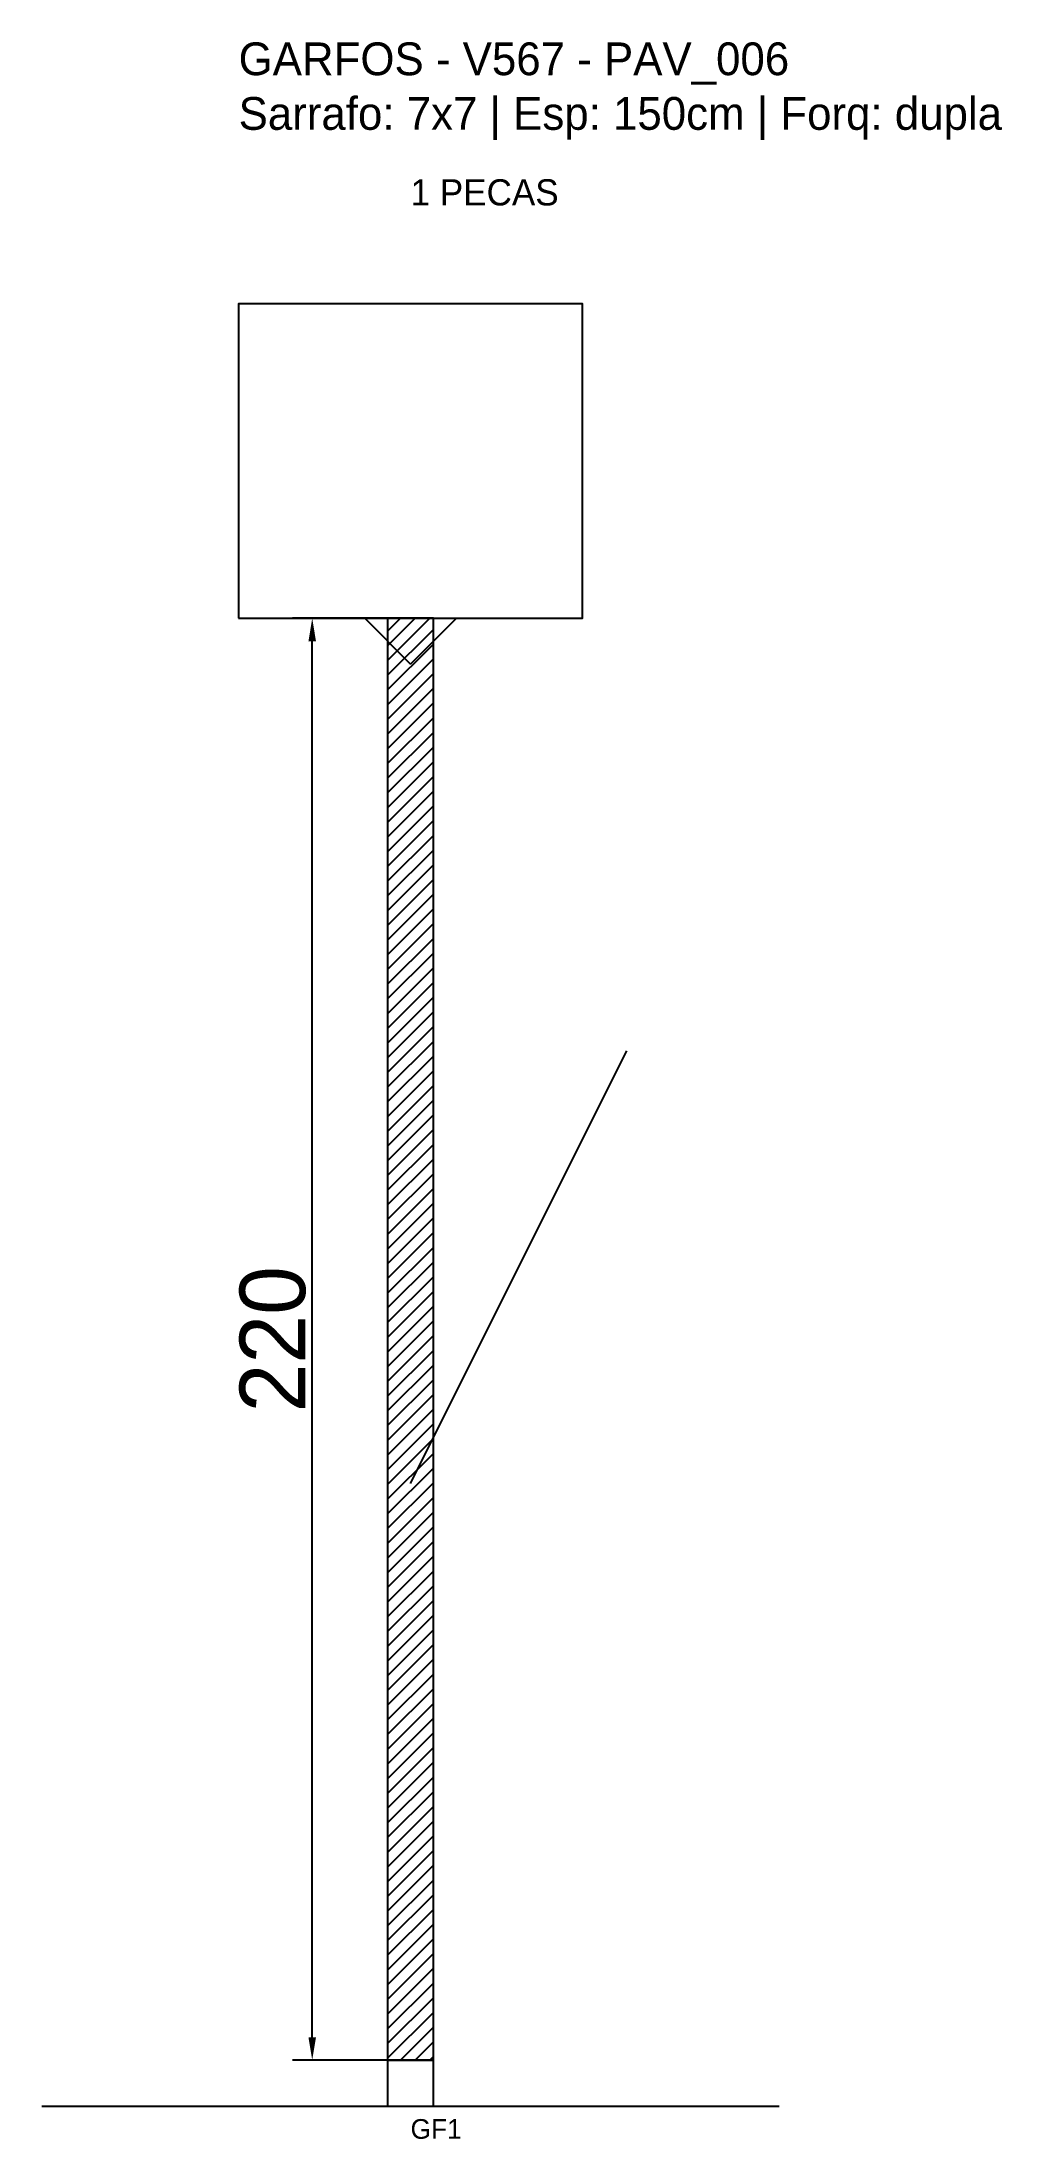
# Model space of a CAD drawing. Header units: metres. Extents: x -30 to 116, y -12 to 308.
import ezdxf

# ---------------------------------------------------------------- set-up
doc = ezdxf.new("R2010")
doc.units = ezdxf.units.M
for name, color, linetype in [('BARRA_ANCORAGEM', 1, 'Continuous'), ('COTA', 241, 'Continuous'), ('GARFOS OK', 3, 'Continuous'), ('NOME DA VIGA', 6, 'Continuous'), ('SARR_7x7', 40, 'Continuous'), ('VIGAS', 3, 'Continuous')]:
    doc.layers.add(name, color=color, linetype=linetype)
doc.dimstyles.new('EZ DXF', dxfattribs={"dimtxt": 10, "dimasz": 3.5, "dimexe": 3, "dimexo": 1.5, "dimgap": 1, "dimtad": 1, "dimdec": 1, "dimdsep": 46, "dimcen": 2.5, "dimazin": 3, "dimtfac": 1, "dimtmove": 0, "dimatfit": 3})

msp = doc.modelspace()

# ---------------------------------------------------------------- hatches: boundary and pattern name
at = {"layer": 'COTA'}
h = msp.add_hatch(dxfattribs=at)
h.set_pattern_fill('ANSI31', scale=0.5)
h.paths.add_polyline_path([(22.727354, 0), (29.727354, 0), (29.727354, 220), (22.727354, 220)])

# ---------------------------------------------------------------- linework, layer by layer
at = {"layer": 'BARRA_ANCORAGEM'}
msp.add_line((26.227354, 88), (59.227354, 154), dxfattribs=at)
at = {"layer": 'GARFOS OK'}
for p, q in [((26.227354, 213), (19.227354, 220)), ((19.227354, 220), (33.227354, 220)), ((26.227354, 213), (33.227354, 220))]:
    msp.add_line(p, q, dxfattribs=at)
at = {"layer": 'GARFOS OK', "linetype": 'CONTINUOUS'}
msp.add_line((-30, -7), (82.454708, -7), dxfattribs=at)
at = {"layer": 'GARFOS OK'}
msp.add_lwpolyline([(22.727354, 0), (29.727354, 0), (29.727354, 220), (22.727354, 220), (22.727354, 0)], dxfattribs=at)
at = {"layer": 'SARR_7x7'}
msp.add_lwpolyline([(22.727354, -7), (29.727354, -7), (29.727354, 0), (22.727354, 0), (22.727354, -7)], dxfattribs=at)
at = {"layer": 'VIGAS'}
msp.add_lwpolyline([(0, 220), (52.454708, 220), (52.454708, 268), (0, 268), (0, 220)], dxfattribs=at)

# ---------------------------------------------------------------- texts
at = {"layer": 'NOME DA VIGA'}
for s, height, p in [('1 PECAS', 4, (26.227354, 283)), ('GF1', 3, (26.227354, -12))]:
    msp.add_text(s, height=height, dxfattribs=at).set_placement(p)
at = {"layer": 'NOME DA VIGA', "insert": (0, 293), "char_height": 5, "attachment_point": 7}
msp.add_mtext('GARFOS - V567 - PAV_006\\PSarrafo: 7x7 | Esp: 150cm | Forq: dupla', dxfattribs=at)

# ---------------------------------------------------------------- dimensions: what is measured, and where the dimension line sits
at = {"layer": 'COTA'}
msp.add_linear_dim(base=(11.227354, 0), p1=(26.227354, 0), p2=(26.227354, 220), angle=90, dimstyle='EZ DXF', dxfattribs=at).render()

doc.saveas('drawing.dxf')
